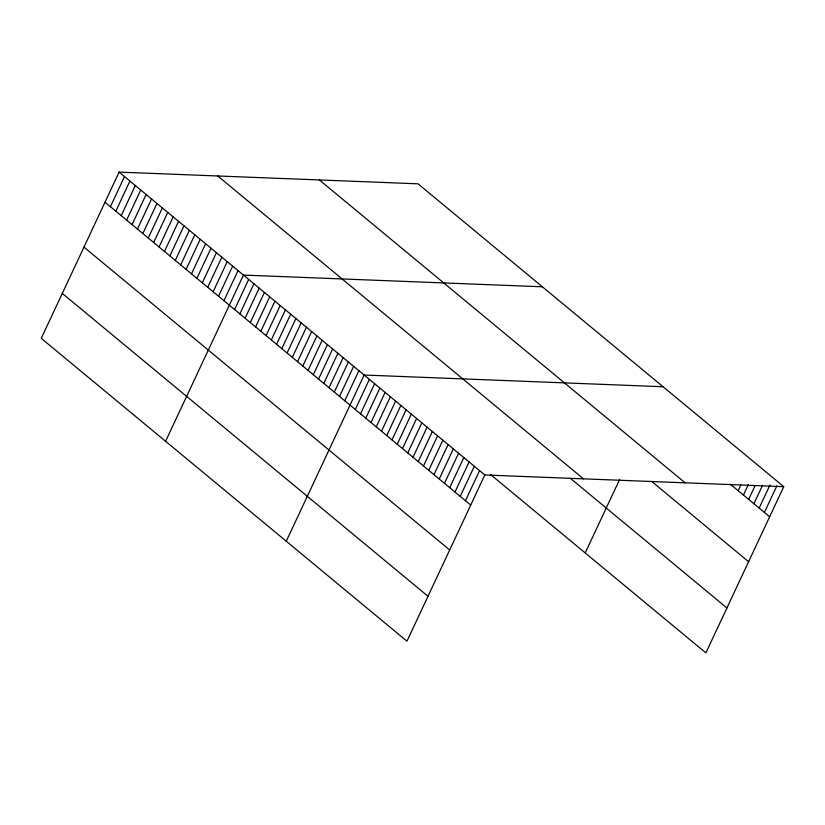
<?xml version="1.0" encoding="UTF-8"?>
<svg xmlns="http://www.w3.org/2000/svg" width="825" height="825" viewBox="0 0 825 825"><rect width="100%" height="100%" fill="white"/><g stroke="black" fill="none" stroke-linecap="round" stroke-linejoin="round"><path stroke-width="1.24" d="M783.75 486.678L418.038 183.82L119.109 172.116L41.25 338.322L406.962 641.18L484.822 474.973L783.75 486.678L705.891 652.884L490.762 474.726M110.416 206.693L124.513 176.591M115.82 211.169L129.917 181.067M121.223 215.645L135.331 185.542M126.627 220.12L140.735 190.018M132.041 224.596L146.138 194.494M137.445 229.082L151.542 198.98M142.849 233.557L156.946 203.455M148.252 238.033L162.36 207.931M153.667 242.509L167.764 212.407M159.07 246.984L173.167 216.882M164.474 251.46L178.571 221.358M169.878 255.936L183.985 225.833M175.282 260.422L189.389 230.309M180.696 264.897L194.793 234.795M186.099 269.373L200.197 239.271M191.503 273.848L205.611 243.746M196.907 278.324L211.014 248.222M202.321 282.8L216.418 252.697M207.725 287.275L221.822 257.173M213.128 291.751L227.236 261.649M218.532 296.237L232.64 266.124M223.946 300.713L238.043 270.61M165.588 441.293L243.447 275.086L542.376 286.791M234.599 309.53L248.696 279.427M239.848 313.882L253.945 283.769M245.087 318.223L259.194 288.121M250.336 322.565L264.443 292.463M255.585 326.917L269.682 296.814M260.834 331.258L274.931 301.156M266.083 335.6L280.18 305.498M271.322 339.952L285.429 309.849M276.571 344.293L290.678 314.191M281.82 348.635L295.917 318.532M287.069 352.987L301.166 322.884M292.318 357.328L306.415 327.226M297.567 361.68L311.664 331.567M302.806 366.022L316.913 335.919M308.055 370.363L322.162 340.261M313.304 374.715L327.401 344.613M318.553 379.057L332.65 348.954M323.802 383.398L337.899 353.296M329.041 387.75L343.148 357.648M334.29 392.092L348.397 361.989M339.539 396.433L353.636 366.331M344.788 400.785L358.885 370.683M286.275 541.231L364.134 375.024L663.063 386.739M355.286 409.478L369.383 379.366M360.525 413.82L374.632 383.718M365.774 418.162L379.882 388.059M371.023 422.513L385.12 392.411M376.272 426.855L390.369 396.753M381.521 431.197L395.618 401.094M386.76 435.548L400.868 405.446M392.009 439.89L406.117 409.788M397.258 444.232L411.355 414.129M402.507 448.583L416.604 418.481M407.756 452.925L421.853 422.823M413.005 457.277L427.103 427.175M418.244 461.618L432.352 431.516M423.493 465.96L437.601 435.858M428.742 470.312L442.839 440.21M433.991 474.653L448.088 444.551M439.24 478.995L453.338 448.893M444.479 483.347L458.587 453.245M449.728 487.688L463.836 457.586M454.977 492.03L469.074 461.928M460.226 496.382L474.323 466.28M465.475 500.723L479.573 470.621M585.203 552.946L619.668 479.387M738.169 490.71L740.881 484.925M743.418 495.052L748.296 484.636M748.657 499.403L755.164 485.512M753.906 503.745L762.589 485.224M759.155 508.087L770.003 484.935M764.404 512.438L776.872 485.812M730.29 484.192L769.653 516.78M319.388 179.963L685.101 482.811M651.533 481.305L748.605 561.701M217.759 175.972L583.471 478.83M570.395 478.335L726.928 607.973M119.109 172.116L484.822 474.973M105.002 202.218L470.714 505.075M83.964 247.129L449.677 549.986M62.288 293.401L428 596.258"/></g></svg>
